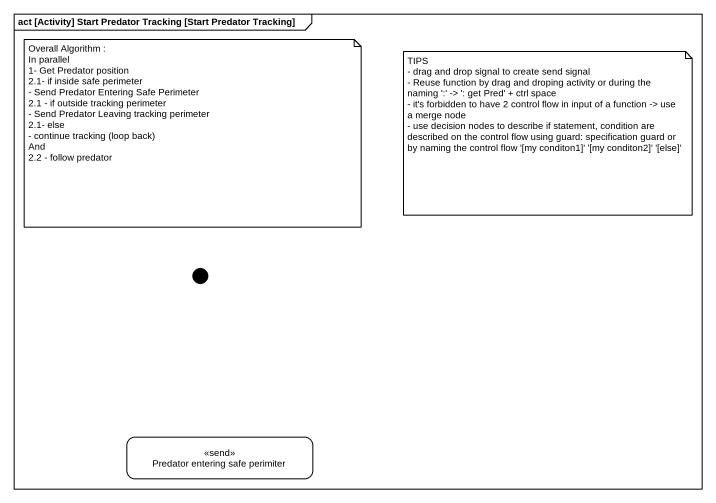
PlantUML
@startuml
mainframe act [Activity] Start Predator Tracking [Start Predator Tracking]
hide empty description
state initial1 <<start>>
state "Predator entering safe perimiter" as Predator_entering_safe <<send>>
note as N1
  Overall Algorithm :
  In parallel
  1- Get Predator position
  2.1- if inside safe perimeter
  - Send Predator Entering Safe Perimeter
  2.1 - if outside tracking perimeter
  - Send Predator Leaving tracking perimeter
  2.1- else
  - continue tracking (loop back)
  And
  2.2 - follow predator
end note
note as N2
  TIPS
  - drag and drop signal to create send signal
  - Reuse function by drag and droping activity or during the naming ':' -> ': get Pred' + ctrl space
  - it's forbidden to have 2 control flow in input of a function -> use a merge node
  - use decision nodes to describe if statement, condition are described on the control flow using guard: specification guard or by naming the control flow '[my conditon1]' '[my conditon2]' '[else]'
end note
@enduml
